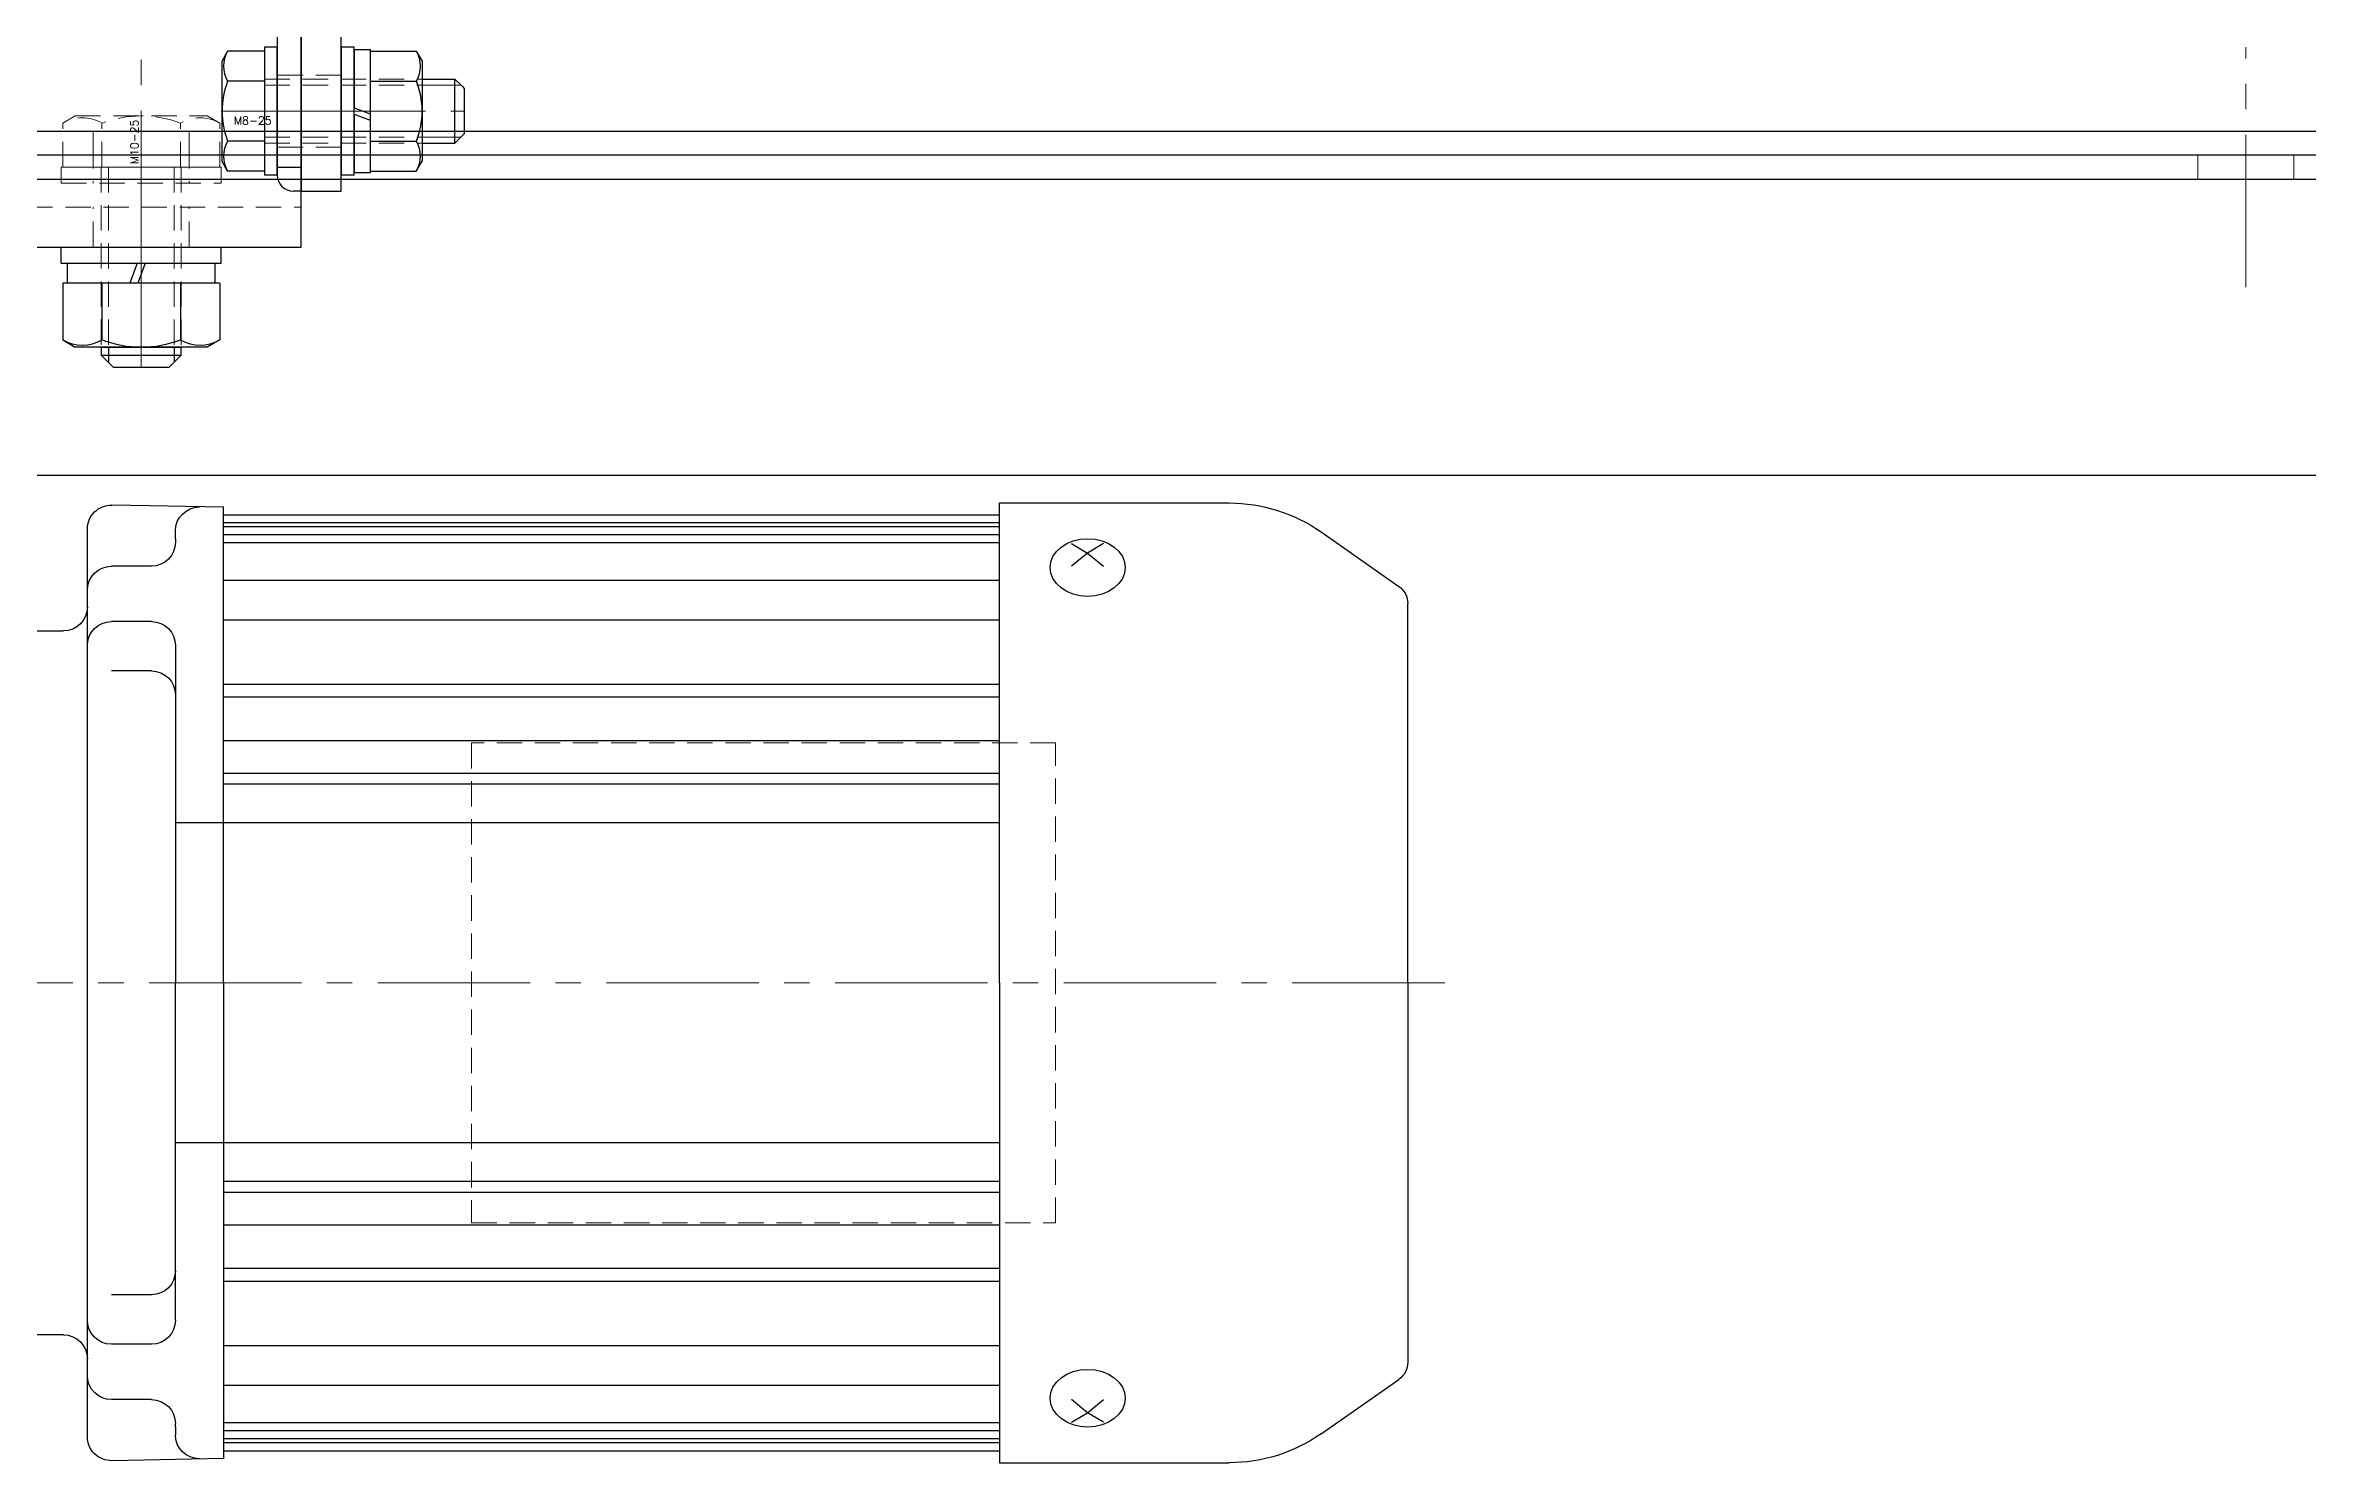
# Model space of a CAD drawing. Header units: millimetres. Extents: x 0 to 51411, y 0 to 16902.
# Drawn here: x 8852.2 to 9135, y 8081.4 to 8258.6 of the extents above; entities that cross this region are included whole.
import ezdxf

# ---------------------------------------------------------------- set-up
doc = ezdxf.new("R2010")
doc.units = ezdxf.units.MM
doc.linetypes.add('CENTER2', pattern=[28.575, 19.05, -3.175, 3.175, -3.175])
doc.linetypes.add('HIDDEN2', pattern=[4.7625, 3.175, -1.5875])
for name, color, linetype, lineweight in [('01_外形線', 7, 'Continuous', 25), ('02_細線', 5, 'Continuous', 13), ('03_かくれ線', 6, 'HIDDEN2', 13), ('04_中心線', 1, 'CENTER2', 9)]:
    doc.layers.add(name, color=color, linetype=linetype, lineweight=lineweight)
doc.styles.add('KSS_TXT', font='txt.shx', dxfattribs={"bigfont": 'extfont2.shx'})

# ---------------------------------------------------------------- blocks, each defined once
blk = doc.blocks.new('GM-SHYF-RH 0.4kW、1／160、＊＊V、60Hzb')
at = {"layer": '01_外形線'}
for p, q in [((-242.27, 127), (-270.97, 127)), ((-242.27, 67), (-242.27, 127)), ((-145.27, 125.5), (-242.27, 125.5)), ((-242.27, 124.5), (-145.27, 124.5)), ((-145.27, 126.48), (-131.32, 126.74)), ((-145.27, 67), (-145.27, 126.5)), ((-282.44, 123.38), (-292.16, 116.57)), ((-255.27, 121.92), (-253.27, 120.74)), ((-251.27, 121.92), (-253.27, 120.74)), ((-242.27, 124), (-145.27, 124)), ((-242.27, 123), (-145.27, 123)), ((-242.27, 122), (-145.27, 122)), ((-139.27, 122.5), (-139.27, 123.5)), ((-139.27, 122.5), (-139.27, 122.1)), ((-128.27, 10.26), (-128.27, 123.74)), ((-253.27, 120.74), (-255.27, 119.09)), ((-253.27, 120.74), (-251.27, 119.09)), ((-136.27, 119.1), (-131.27, 119.1)), ((-242.27, 117.32), (-145.27, 117.32)), ((-293.27, 67), (-293.27, 114.44)), ((-242.27, 112.37), (-145.27, 112.37)), ((-136.27, 112.18), (-131.27, 112.18)), ((-117.38, 111), (-125.27, 111)), ((-139.27, 109.18), (-139.27, 67)), ((-136.27, 106), (-131.27, 106)), ((-242.27, 104.32), (-145.27, 104.32)), ((-242.27, 102.71), (-145.27, 102.71)), ((-242.27, 97.28), (-145.27, 97.28)), ((-242.27, 93.19), (-145.27, 93.19)), ((-242.27, 91.83), (-145.27, 91.83)), ((-242.27, 87), (-145.27, 87)), ((-145.27, 87), (-139.27, 87)), ((-293.27, 67), (-293.27, 19.56)), ((-242.27, 67), (-242.27, 7)), ((-145.27, 67), (-145.27, 7.5)), ((-139.27, 24.82), (-139.27, 67)), ((-242.27, 47), (-145.27, 47)), ((-145.27, 47), (-139.27, 47)), ((-242.27, 42.17), (-145.27, 42.17)), ((-242.27, 40.81), (-145.27, 40.81)), ((-242.27, 36.72), (-145.27, 36.72)), ((-242.27, 31.29), (-145.27, 31.29)), ((-242.27, 29.68), (-145.27, 29.68)), ((-136.27, 28), (-131.27, 28)), ((-125.27, 23), (-118.98, 23)), ((-242.27, 21.63), (-145.27, 21.63)), ((-136.27, 21.82), (-131.27, 21.82)), ((-282.44, 10.62), (-292.16, 17.43)), ((-253.27, 13.26), (-255.27, 14.91)), ((-253.27, 13.26), (-251.27, 14.91)), ((-242.27, 16.68), (-145.27, 16.68)), ((-136.27, 14.9), (-131.27, 14.9)), ((-255.27, 12.08), (-253.27, 13.26)), ((-251.27, 12.08), (-253.27, 13.26)), ((-242.27, 12), (-145.27, 12)), ((-139.27, 11.5), (-139.27, 11.9)), ((-139.27, 11.5), (-139.27, 11.9)), ((-139.27, 11.5), (-139.27, 10.5)), ((-242.27, 11), (-145.27, 11)), ((-242.27, 10), (-145.27, 10)), ((-242.27, 9.5), (-145.27, 9.5)), ((-145.27, 8.5), (-242.27, 8.5)), ((-242.27, 7), (-270.97, 7)), ((-145.27, 7.52), (-131.32, 7.26))]:
    blk.add_line(p, q, dxfattribs=at)
for points in [[(-248.57, 118.92), (-248.66, 119.63), (-248.93, 120.3), (-249.36, 120.93), (-249.95, 121.47), (-250.66, 121.92), (-251.47, 122.25), (-252.35, 122.46), (-253.27, 122.53), (-254.19, 122.46), (-255.07, 122.25), (-255.88, 121.92), (-256.59, 121.47), (-257.18, 120.93), (-257.61, 120.3), (-257.88, 119.63), (-257.97, 118.92), (-257.88, 118.22), (-257.61, 117.54), (-257.18, 116.92), (-256.59, 116.38), (-255.88, 115.93), (-255.07, 115.59), (-254.19, 115.39), (-253.27, 115.32), (-252.35, 115.39), (-251.47, 115.59), (-250.66, 115.93), (-249.95, 116.38), (-249.36, 116.92), (-248.93, 117.54), (-248.66, 118.22)], [(-248.57, 15.08), (-248.66, 15.78), (-248.93, 16.46), (-249.36, 17.08), (-249.95, 17.62), (-250.66, 18.07), (-251.47, 18.41), (-252.35, 18.61), (-253.27, 18.68), (-254.19, 18.61), (-255.07, 18.41), (-255.88, 18.07), (-256.59, 17.62), (-257.18, 17.08), (-257.61, 16.46), (-257.88, 15.78), (-257.97, 15.08), (-257.88, 14.37), (-257.61, 13.7), (-257.18, 13.07), (-256.59, 12.53), (-255.88, 12.08), (-255.07, 11.75), (-254.19, 11.54), (-253.27, 11.47), (-252.35, 11.54), (-251.47, 11.75), (-250.66, 12.08), (-249.95, 12.53), (-249.36, 13.07), (-248.93, 13.7), (-248.66, 14.37)]]:
    blk.add_lwpolyline(points, close=True, dxfattribs=at)
for centre, radius, start, end in [((-270.97, 107), 20, 90, 125), ((-142.27, 123.5), 3, 0, 90), ((-131.27, 123.74), 3, 0, 90.9812), ((-136.27, 122.1), 3, 180, 270), ((-131.27, 116.1), 3, 0, 90), ((-290.67, 114.44), 2.6, 125, 180), ((-125.27, 114), 3, 180, 270), ((-136.27, 109.18), 3, 90, 180), ((-131.27, 109.18), 3, 0, 90), ((-136.27, 103), 3, 90, 180), ((-136.27, 31), 3, 180, 270), ((-136.27, 24.82), 3, 180, 270), ((-131.27, 24.82), 3, 270, 0), ((-125.27, 20), 3, 90, 180), ((-290.67, 19.56), 2.6, 180, 235), ((-131.27, 17.9), 3, 270, 0), ((-136.27, 11.9), 3, 90, 180), ((-270.97, 27), 20, 235, 270), ((-142.27, 10.5), 3, 270, 0), ((-131.27, 10.26), 3, 269.0188, 0)]:
    blk.add_arc(centre, radius, start, end, dxfattribs=at)
at = {"layer": '03_かくれ線'}
blk.add_lwpolyline([(-249.27, 97), (-176.27, 97), (-176.27, 37), (-249.27, 37)], close=True, dxfattribs=at)
at = {"layer": '04_中心線'}
blk.add_line((-297.9, 67), (75.91, 67), dxfattribs=at)

msp = doc.modelspace()

# ---------------------------------------------------------------- linework, layer by layer
at = {"layer": '01_外形線'}
for p, q in [((8881.202, 8259.91), (8881.202, 8242.41)), ((8884.202, 8233.41), (8884.202, 8259.91)), ((8884.202, 8259.91), (8884.202, 8240.41)), ((8884.202, 8259.91), (8884.202, 8240.41)), ((8889.202, 8240.41), (8889.202, 8259.91)), ((8874.998, 8257.915), (8874.302, 8256.71)), ((8874.302, 8244.11), (8874.302, 8256.71)), ((8879.602, 8257.915), (8874.998, 8257.915)), ((8879.602, 8258.41), (8879.602, 8242.41)), ((8881.202, 8258.41), (8879.602, 8258.41)), ((8879.602, 8257.915), (8879.602, 8242.904)), ((8881.202, 8242.41), (8881.202, 8258.41)), ((8889.202, 8258.41), (8889.202, 8242.41)), ((8890.802, 8258.41), (8889.202, 8258.41)), ((8890.802, 8242.41), (8890.802, 8258.41)), ((8890.802, 8258.11), (8890.802, 8250.81)), ((8890.802, 8258.11), (8892.802, 8258.11)), ((8892.802, 8258.11), (8892.802, 8250.082)), ((8892.802, 8257.915), (8892.802, 8242.904)), ((8892.802, 8257.915), (8898.577, 8257.915)), ((8898.577, 8257.915), (8899.302, 8256.66)), ((8899.302, 8256.66), (8899.302, 8244.16)), ((8879.602, 8254.163), (8874.998, 8254.163)), ((8892.802, 8254.163), (8898.577, 8254.163)), ((8899.302, 8254.41), (8903.402, 8254.41)), ((8903.402, 8246.41), (8903.402, 8254.41)), ((8903.402, 8254.41), (8904.302, 8253.51)), ((8904.302, 8253.51), (8904.602, 8253.21)), ((8890.802, 8250.81), (8892.802, 8250.082)), ((8904.602, 8247.61), (8904.602, 8253.21)), ((8564.202, 8247.91), (9364.202, 8247.91)), ((8890.802, 8250.01), (8890.802, 8242.71)), ((8890.802, 8250.01), (8892.802, 8249.282)), ((8892.802, 8249.282), (8892.802, 8242.71)), ((8879.602, 8246.657), (8874.998, 8246.657)), ((8892.802, 8246.657), (8898.577, 8246.657)), ((8899.302, 8246.41), (8903.402, 8246.41)), ((8903.402, 8246.41), (8904.302, 8247.31)), ((8904.302, 8247.31), (8904.602, 8247.61)), ((8874.998, 8242.904), (8874.302, 8244.11)), ((8879.602, 8242.904), (8874.998, 8242.904)), ((8881.202, 8242.41), (8879.602, 8242.41)), ((8881.202, 8243.41), (8884.202, 8243.41)), ((8890.802, 8242.41), (8889.202, 8242.41)), ((8892.802, 8242.71), (8890.802, 8242.71)), ((8892.802, 8242.904), (8898.577, 8242.904)), ((8898.577, 8242.904), (8899.302, 8244.16)), ((8564.202, 8241.91), (9364.202, 8241.91)), ((8884.202, 8240.41), (8883.202, 8240.41)), ((8884.202, 8240.41), (8889.202, 8240.41)), ((8786.352, 8233.41), (8884.202, 8233.41)), ((8854.202, 8233.41), (8874.202, 8233.41)), ((8854.202, 8231.41), (8854.202, 8233.41)), ((8854.202, 8231.41), (8874.202, 8231.41)), ((8855.002, 8228.91), (8855.002, 8231.41)), ((8863.702, 8231.41), (8862.792, 8228.91)), ((8864.702, 8231.41), (8863.792, 8228.91)), ((8873.402, 8231.41), (8873.402, 8228.91)), ((8874.202, 8231.41), (8874.202, 8233.41)), ((8874.017, 8228.91), (8854.387, 8228.91)), ((8854.387, 8228.91), (8854.387, 8221.813)), ((8862.792, 8228.91), (8855.002, 8228.91)), ((8859.294, 8228.91), (8859.294, 8221.813)), ((8873.402, 8228.91), (8863.792, 8228.91)), ((8869.109, 8228.91), (8869.109, 8221.813)), ((8874.017, 8228.91), (8874.017, 8221.813)), ((8854.387, 8221.813), (8855.952, 8220.91)), ((8872.452, 8220.91), (8855.952, 8220.91)), ((8859.202, 8220.91), (8869.202, 8220.91)), ((8859.202, 8220.91), (8859.202, 8219.91)), ((8859.202, 8219.91), (8860.702, 8218.41)), ((8859.202, 8219.91), (8869.202, 8219.91)), ((8860.102, 8220.91), (8860.102, 8219.01)), ((8869.202, 8219.91), (8867.702, 8218.41)), ((8868.302, 8220.91), (8868.302, 8219.01)), ((8869.202, 8219.91), (8869.202, 8220.91)), ((8874.017, 8221.813), (8872.452, 8220.91)), ((8860.702, 8218.41), (8867.702, 8218.41))]:
    msp.add_line(p, q, dxfattribs=at)
for points in [[(8564.202, 8284.91), (9364.202, 8284.91), (9364.202, 8244.91), (8564.202, 8244.91)], [(8569.202, 8204.91), (9359.202, 8204.91), (9364.202, 8209.91), (9364.202, 8244.91), (8564.202, 8244.91), (8564.202, 8209.91)]]:
    msp.add_lwpolyline(points, close=True, dxfattribs=at)
for centre, radius, start, end in [((8878.248, 8256.039), 3.753, 150.00001, 209.99999), ((8895.327, 8256.039), 3.753, 330.00001, 29.99999), ((8884.767, 8250.41), 10.465, 158.98558, 201.01442), ((8889.225, 8250.41), 10.077, 338.13461, 21.86539), ((8878.248, 8244.781), 3.753, 150.00001, 209.99999), ((8895.327, 8244.781), 3.753, 330.00001, 29.99999), ((8883.202, 8242.41), 2, 180, 270), ((8856.841, 8226.063), 4.907, 240.00001, 299.99999), ((8864.202, 8234.689), 13.779, 249.136, 290.864), ((8871.563, 8226.063), 4.907, 240.00001, 299.99999)]:
    msp.add_arc(centre, radius, start, end, dxfattribs=at)
at = {"layer": '02_細線'}
for p, q in [((8899.302, 8253.66), (8904.152, 8253.66)), ((8899.302, 8247.16), (8904.152, 8247.16))]:
    msp.add_line(p, q, dxfattribs=at)
at = {"layer": '03_かくれ線'}
for p, q in [((8879.602, 8254.41), (8899.302, 8254.41)), ((8879.602, 8253.66), (8899.302, 8253.66)), ((8884.202, 8254.91), (8881.202, 8254.91)), ((8889.202, 8254.91), (8884.202, 8254.91)), ((8854.387, 8248.906), (8855.952, 8249.81)), ((8854.387, 8243.41), (8854.387, 8248.906)), ((8855.952, 8249.81), (8872.452, 8249.81)), ((8859.294, 8243.41), (8859.294, 8248.906)), ((8869.109, 8243.41), (8869.109, 8248.906)), ((8874.017, 8248.906), (8872.452, 8249.81)), ((8874.017, 8243.41), (8874.017, 8248.906)), ((8858.202, 8246.41), (8858.202, 8241.41)), ((8864.202, 8247.66), (8864.202, 8240.16)), ((8870.202, 8246.41), (8870.202, 8241.41)), ((8879.602, 8247.16), (8899.302, 8247.16)), ((8879.602, 8246.41), (8899.302, 8246.41)), ((8884.202, 8245.91), (8881.202, 8245.91)), ((8889.202, 8245.91), (8884.202, 8245.91)), ((8854.202, 8243.41), (8874.202, 8243.41)), ((8854.202, 8241.41), (8854.202, 8243.41)), ((8874.017, 8243.41), (8854.387, 8243.41)), ((8859.202, 8243.41), (8859.202, 8220.91)), ((8860.102, 8243.41), (8860.102, 8220.91)), ((8868.302, 8243.41), (8868.302, 8220.91)), ((8869.202, 8243.41), (8869.202, 8220.91)), ((8874.202, 8241.41), (8874.202, 8243.41)), ((8854.202, 8241.41), (8874.202, 8241.41)), ((8564.202, 8238.41), (8884.202, 8238.41)), ((8858.202, 8233.41), (8858.202, 8238.41)), ((8870.202, 8233.41), (8870.202, 8238.41))]:
    msp.add_line(p, q, dxfattribs=at)
at = {"layer": '03_かくれ線', "ltscale": 3}
for p, q in [((8858.202, 8244.91), (8858.202, 8247.91)), ((8870.202, 8244.91), (8870.202, 8247.91)), ((9121.202, 8241.91), (9121.202, 8244.91)), ((9133.202, 8241.91), (9133.202, 8244.91))]:
    msp.add_line(p, q, dxfattribs=at)
at = {"layer": '03_かくれ線'}
for centre, radius, start, end in [((8856.841, 8244.656), 4.907, 60.00001, 119.99999), ((8864.202, 8236.031), 13.779, 69.136, 110.864), ((8871.563, 8244.656), 4.907, 60.00001, 119.99999)]:
    msp.add_arc(centre, radius, start, end, dxfattribs=at)
at = {"layer": '04_中心線'}
for p, q in [((8864.202, 8231.41), (8864.202, 8261.41)), ((9127.202, 8228.41), (9127.202, 8258.41)), ((8864.202, 8218.41), (8864.202, 8249.81)), ((8864.202, 8223.41), (8864.202, 8248.41)), ((8899.202, 8250.41), (8874.202, 8250.41)), ((8874.302, 8250.41), (8904.602, 8250.41)), ((8889.202, 8250.41), (8876.202, 8250.41)), ((8864.202, 8227.91), (8864.202, 8246.81))]:
    msp.add_line(p, q, dxfattribs=at)

# ---------------------------------------------------------------- block references
at = {"xscale": -1}
msp.add_blockref('GM-SHYF-RH 0.4kW、1／160、＊＊V、60Hzb', (8729.202, 8074.41), dxfattribs=at)

# ---------------------------------------------------------------- texts
at = {"layer": '03_かくれ線', "style": 'KSS_TXT'}
msp.add_text('M10-25', height=1, rotation=90, dxfattribs=at).set_placement((8863.842, 8243.768))
msp.add_text('M8-25', height=1, dxfattribs=at).set_placement((8875.778, 8248.73))

doc.saveas('drawing.dxf')
